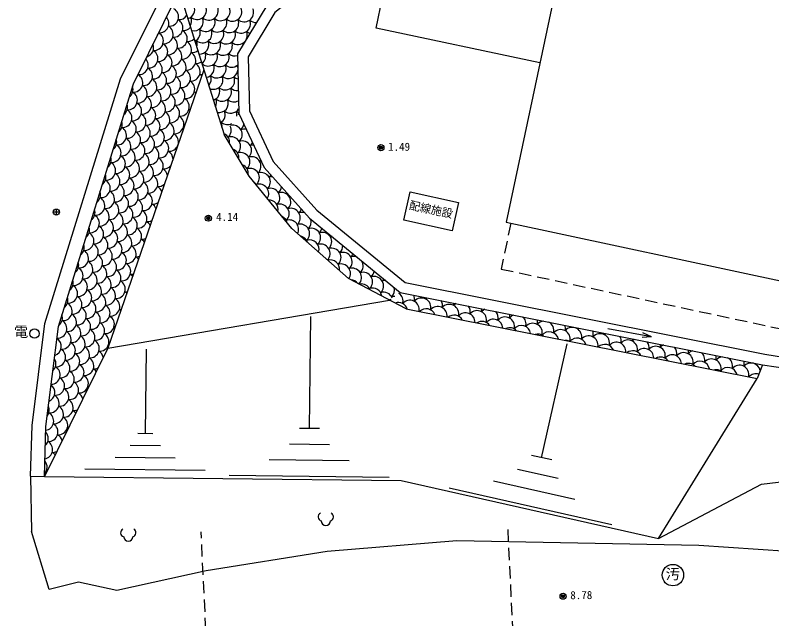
# Model space of a CAD drawing. Units: millimetres on the paper. Extents: x -297 to 277, y -210 to 190.
# Drawn here: x -131.9 to -8.6, y 10.5 to 109 of the extents above; entities that cross this region are included whole.
import ezdxf
from ezdxf.enums import TextEntityAlignment as Align

# ---------------------------------------------------------------- set-up
doc = ezdxf.new("R2010")
doc.units = ezdxf.units.MM
doc.header["$PDMODE"] = 32
doc.header["$PDSIZE"] = 1
doc.linetypes.add('DASHED2', pattern=[3, 2, -1])
for name, color, linetype in [('0-0_2001', 4, 'Continuous'), ('0-1_2003', 4, 'Continuous'), ('0-2_2004', 4, 'DASHED2'), ('0-4_11215', 4, 'Continuous')]:
    doc.layers.add(name, color=color, linetype=linetype)
doc.styles.add('ＭＳ ゴシック', font='')
doc.styles.get('ＭＳ ゴシック').set_extended_font_data('MS Gothic')

msp = doc.modelspace()

# ---------------------------------------------------------------- linework, layer by layer
at = {"layer": '0-0_2001'}
for p, q in [((-38.285, 139.42), (-51.899, 75.241)), ((-73.083, 106.895), (-70.468, 119.221)), ((-105.172, 112.926), (-97.828, 89.519)), ((-46.386, 101.233), (-73.083, 106.895)), ((-124.713, 76.887), (-125.713, 76.887)), ((-125.213, 77.387), (-125.213, 76.387)), ((-51.899, 75.241), (152.26, 31.583)), ((-116.831, 54.672), (-70.892, 62.536)), ((-68.154, 61.098), (-10.934, 49.751)), ((-83.913, 41.591), (-83.701, 59.844)), ((-28.172, 56.54), (-35.284, 57.861)), ((-28.172, 56.54), (-29.574, 57.209)), ((-28.172, 56.54), (-29.721, 56.419)), ((-110.684, 40.749), (-110.524, 54.498)), ((-46.113, 36.824), (-41.936, 55.389)), ((-10.061, 51.988), (-10.934, 49.751)), ((-10.061, 51.988), (22.141, 46.975)), ((-109.456, 40.734), (-111.911, 40.763)), ((-82.283, 41.572), (-85.542, 41.609)), ((-108.251, 38.756), (-113.162, 38.813)), ((-80.683, 38.945), (-87.203, 39.021)), ((-44.455, 36.451), (-47.77, 37.197)), ((-105.819, 36.763), (-115.64, 36.877)), ((-77.454, 36.299), (-90.492, 36.451)), ((-100.931, 34.742), (-120.573, 34.97)), ((-43.394, 33.426), (-50.024, 34.917)), ((-129.404, 33.833), (-129.259, 24.79)), ((-70.965, 33.616), (-97.042, 33.919)), ((-40.675, 30.028), (-53.936, 33.011)), ((-34.641, 25.884), (-61.164, 31.85))]:
    msp.add_line(p, q, dxfattribs=at)
at = {"layer": '0-0_2001', "linetype": 'DASHED2'}
for p, q in [((-51.103, 75.071), (-52.703, 67.588)), ((-52.703, 67.588), (150.016, 24.259))]:
    msp.add_line(p, q, dxfattribs=at)
at = {"layer": '0-0_2001'}
for points in [[(-129.404, 33.833), (-129.17, 42.077), (-127.079, 58.721), (-114.75, 98.638), (-107.055, 114.193), (-99.693, 122.499), (-25.709, 175.868)], [(-129.404, 33.833), (-127.154, 33.769), (-126.924, 41.904), (-124.871, 58.245), (-112.654, 97.802), (-105.172, 112.926), (-98.174, 120.821), (-24.392, 174.043)], [(-16.377, 172.32), (-44.055, 148.023), (-90.906, 110.6), (-95.691, 102.691), (-95.473, 92.978), (-91.344, 84.18), (-83.958, 75.914), (-69.135, 63.777), (-10.061, 51.988)], [(-42.962, 146.656), (-89.57, 109.427), (-93.93, 102.221), (-93.732, 93.387), (-89.868, 85.155), (-82.744, 77.181), (-68.364, 65.408), (-9.719, 53.704)], [(-101.151, 100.11), (-116.831, 54.672), (-127.154, 33.769)], [(-68.154, 61.098), (-77.588, 66.052), (-86.829, 74.199), (-93.795, 82.735), (-97.828, 89.519)], [(-9.719, 53.704), (22.354, 48.519), (34.197, 46.547)], [(-127.154, 33.769), (-68.966, 33.093), (-27.058, 23.666), (-10.934, 49.751)], [(-27.058, 23.666), (-10.265, 32.503), (10.171, 34.961), (15.873, 25.229), (23.018, 43.755)]]:
    msp.add_lwpolyline(points, dxfattribs=at)
msp.add_lwpolyline([(-60.68, 73.825), (-68.565, 75.567), (-67.54, 80.206), (-59.655, 78.464)], close=True, dxfattribs=at)
at = {"layer": '0-0_2001', "color": 2}
for centre, radius in [((-72.291, 87.395), 0.25), ((-72.291, 87.395), 0.2), ((-72.291, 87.395), 0.15), ((-72.291, 87.395), 0.1), ((-72.291, 87.395), 0.05), ((-72.291, 87.395), 0.02), ((-100.426, 75.892), 0.25), ((-100.426, 75.892), 0.2), ((-100.426, 75.892), 0.15), ((-100.426, 75.892), 0.1), ((-100.426, 75.892), 0.05), ((-100.426, 75.892), 0.02)]:
    msp.add_circle(centre, radius, dxfattribs=at)
at = {"layer": '0-0_2001'}
for centre, radius in [((-125.213, 76.887), 0.5), ((-128.772, 57.07), 0.75), ((-24.688, 17.665), 1.75)]:
    msp.add_circle(centre, radius, dxfattribs=at)
for centre, start, end in [((-106.82, 108.732), 265.51705, 60.15628), ((-104.178, 109.932), 285.49895, 23.12406), ((-102.26, 109.836), 228.48483, 23.12406), ((-100.341, 109.741), 228.48483, 23.12406), ((-98.423, 109.645), 228.48483, 23.12406), ((-96.504, 109.549), 228.48483, 23.12406), ((-94.586, 109.454), 228.48483, 23.12406), ((-108.409, 107.653), 265.51705, 42.17304), ((-105.231, 109.811), 265.51705, 327.45597), ((-104.693, 108.081), 327.66997, 23.12406), ((-102.774, 107.986), 255.69391, 23.12406), ((-106.116, 106.944), 265.51705, 60.15628), ((-100.856, 107.89), 228.48483, 23.12406), ((-98.937, 107.794), 228.48483, 23.12406), ((-97.019, 107.698), 228.48483, 23.12406), ((-95.1, 107.603), 228.48483, 23.12406), ((-92.667, 109.358), 228.48483, 273.01252), ((-109.295, 104.786), 265.51705, 60.15628), ((-109.998, 106.573), 322.75147, 344.60653), ((-107.705, 105.865), 265.51705, 60.15628), ((-105.412, 105.157), 265.51705, 60.15628), ((-104.527, 108.023), 265.51705, 321.09172), ((-103.289, 106.135), 296.26614, 23.12406), ((-101.37, 106.039), 228.48483, 23.12406), ((-99.452, 105.943), 228.48483, 23.12406), ((-97.533, 105.848), 228.48483, 23.12406), ((-95.615, 105.752), 337.69419, 23.12406), ((-93.182, 107.507), 228.48483, 251.82955), ((-107.001, 104.078), 265.51705, 60.15628), ((-103.823, 106.236), 265.51705, 315.16901), ((-103.803, 104.284), 343.87273, 23.12406), ((-110.884, 103.707), 285.84861, 21.50939), ((-108.591, 102.999), 265.51705, 60.15628), ((-104.708, 103.37), 265.51705, 60.15628), ((-101.885, 104.188), 267.63104, 23.12406), ((-99.966, 104.093), 228.48483, 23.12406), ((-98.048, 103.997), 228.48483, 23.12406), ((-95.615, 105.752), 228.48483, 319.95031), ((-96.129, 103.901), 18.19255, 23.12406), ((-93.696, 105.656), 228.48483, 232.40359), ((-110.18, 101.92), 265.51705, 60.15628), ((-107.887, 101.212), 265.51705, 60.15628), ((-106.298, 102.291), 265.51705, 60.15628), ((-104.004, 101.582), 265.51705, 60.15628), ((-103.119, 104.449), 265.51705, 309.55343), ((-102.399, 102.338), 307.36305, 23.12406), ((-100.481, 102.242), 231.22972, 23.12406), ((-98.562, 102.146), 228.48483, 23.12406), ((-96.129, 103.901), 228.48483, 286.78291), ((-111.769, 100.841), 265.51705, 42.53044), ((-109.476, 100.132), 265.51705, 60.15628), ((-105.594, 100.503), 265.51705, 60.15628), ((-102.415, 102.661), 265.51705, 304.1541), ((-111.065, 99.053), 265.51705, 60.15628), ((-107.183, 99.424), 265.51705, 60.15628), ((-104.89, 98.716), 265.51705, 60.15628), ((-103.3, 99.795), 265.51705, 60.15628), ((-100.995, 100.391), 278.72043, 23.12406), ((-99.077, 100.295), 228.48483, 23.12406), ((-97.158, 100.2), 228.48483, 353.31363), ((-96.644, 102.051), 228.48483, 310.2449), ((-97.158, 100.2), 9.25939, 23.12406), ((-94.725, 101.955), 228.48483, 233.16209), ((-112.654, 97.974), 265.51705, 60.15628), ((-113.358, 99.762), 321.11592, 346.24208), ((-108.772, 98.345), 265.51705, 60.15628), ((-106.479, 97.637), 265.51705, 60.15628), ((-102.597, 98.008), 44.66948, 60.15628), ((-101.711, 100.874), 265.51705, 281.41216), ((-101.51, 98.54), 319.31681, 23.12406), ((-99.591, 98.445), 247.36002, 23.12406), ((-97.673, 98.349), 228.48483, 23.12406), ((-95.24, 100.104), 228.48483, 256.46592), ((-111.95, 96.187), 265.51705, 60.15628), ((-110.361, 97.266), 265.51705, 60.15628), ((-108.068, 96.558), 265.51705, 60.15628), ((-104.186, 96.929), 265.51705, 60.15628), ((-113.54, 95.108), 265.51705, 60.15628), ((-114.244, 96.895), 307.33695, 18.3361), ((-109.657, 95.479), 265.51705, 60.15628), ((-105.775, 95.85), 265.51705, 60.15628), ((-102.597, 98.008), 265.51705, 277.25227), ((-103.482, 95.141), 48.68495, 60.15628), ((-100.106, 96.594), 289.48597, 23.12406), ((-98.187, 96.498), 228.48483, 23.12406), ((-95.754, 98.253), 228.48483, 277.35889), ((-111.247, 94.4), 265.51705, 60.15628), ((-108.953, 93.691), 265.51705, 60.15628), ((-107.364, 94.77), 265.51705, 60.15628), ((-105.071, 94.062), 265.51705, 60.15628), ((-100.62, 94.743), 333.12034, 23.12406), ((-98.702, 94.648), 260.27222, 23.12406), ((-96.269, 96.403), 228.48483, 299.14975), ((-115.129, 94.029), 307.33649, 18.33657), ((-112.836, 93.321), 265.51705, 60.15628), ((-110.543, 92.612), 265.51705, 60.15628), ((-106.66, 92.983), 265.51705, 60.15628), ((-114.425, 92.241), 265.51705, 60.15628), ((-112.132, 91.533), 265.51705, 60.15628), ((-108.249, 91.904), 265.51705, 60.15628), ((-105.956, 91.196), 265.51705, 60.15628), ((-104.367, 92.275), 52.58809, 60.15628), ((-103.482, 95.141), 265.51705, 273.2368), ((-99.216, 92.797), 300.32612, 23.12406), ((-96.783, 94.552), 228.48483, 327.27659), ((-97.298, 92.701), 354.16647, 23.12406), ((-94.864, 94.456), 228.48483, 246.62943), ((-96.186, 91.439), 57.45222, 66.11762), ((-116.014, 91.162), 307.33602, 18.33703), ((-113.721, 90.454), 265.51705, 60.15628), ((-109.839, 90.825), 265.51705, 60.15628), ((-107.546, 90.117), 265.51705, 60.15628), ((-99.731, 90.946), 351.97583, 23.12406), ((-97.298, 92.701), 228.48483, 297.35155), ((-115.31, 89.375), 265.51705, 60.15628), ((-111.428, 89.746), 265.51705, 60.15628), ((-109.135, 89.038), 265.51705, 60.15628), ((-105.252, 89.409), 56.4047, 60.15628), ((-104.367, 92.275), 265.51705, 269.33366), ((-98.249, 90.213), 313.41316, 27.03861), ((-96.451, 89.537), 313.41316, 102.9523), ((-96.186, 91.439), 313.41316, 352.83042), ((-94.653, 88.861), 74.21833, 108.05239), ((-114.606, 87.588), 265.51705, 60.15628), ((-113.017, 88.667), 265.51705, 60.15628), ((-110.724, 87.959), 265.51705, 60.15628), ((-106.842, 88.329), 342.83667, 60.15628), ((-98.514, 88.31), 352.48084, 59.9629), ((-96.716, 87.634), 313.41316, 108.05239), ((-116.196, 86.509), 265.51705, 60.15628), ((-116.899, 88.296), 307.33556, 18.3375), ((-112.313, 86.879), 265.51705, 60.15628), ((-108.431, 87.25), 265.51705, 60.15628), ((-106.842, 88.329), 265.51705, 339.08508), ((-94.918, 86.958), 313.41316, 108.05239), ((-94.653, 88.861), 313.41316, 336.06431), ((-93.12, 86.282), 87.43577, 108.05239), ((-113.902, 85.8), 265.51705, 60.15628), ((-111.609, 85.092), 265.51705, 60.15628), ((-110.02, 86.171), 265.51705, 60.15628), ((-107.727, 85.463), 1.63639, 60.15628), ((-96.981, 85.732), 352.48114, 68.98461), ((-95.183, 85.056), 313.41316, 108.05239), ((-117.785, 85.43), 307.3351, 18.33796), ((-115.492, 84.721), 265.51705, 60.15628), ((-113.198, 84.013), 265.51705, 60.15628), ((-109.316, 84.384), 265.51705, 60.15628), ((-93.385, 84.379), 313.41316, 108.05239), ((-93.12, 86.282), 313.41316, 322.84687), ((-91.587, 83.703), 99.19053, 108.05239), ((-117.081, 83.642), 265.51705, 60.15628), ((-114.788, 82.934), 265.51705, 60.15628), ((-110.905, 83.305), 265.51705, 60.15628), ((-107.727, 85.463), 265.51705, 320.28536), ((-108.612, 82.597), 10.30105, 60.15628), ((-95.448, 83.153), 352.48144, 68.98431), ((-93.65, 82.477), 313.41316, 108.05239), ((-118.67, 82.563), 307.33463, 18.33843), ((-116.377, 81.855), 265.51705, 60.15628), ((-112.495, 82.226), 265.51705, 60.15628), ((-110.201, 81.518), 265.51705, 60.15628), ((-91.852, 81.801), 313.41316, 108.05239), ((-91.587, 83.703), 313.41316, 330.71237), ((-90.054, 81.125), 87.4861, 108.05239), ((-117.966, 80.776), 265.51705, 60.15628), ((-114.084, 81.147), 265.51705, 60.15628), ((-111.791, 80.438), 265.51705, 60.15628), ((-108.612, 82.597), 265.51705, 311.62069), ((-93.915, 80.574), 20.83363, 57.59231), ((-92.117, 79.898), 327.93069, 108.05239), ((-117.262, 78.989), 265.51705, 60.15628), ((-115.673, 80.068), 265.51705, 60.15628), ((-113.38, 79.359), 265.51705, 60.15628), ((-109.498, 79.73), 17.07382, 60.15628), ((-90.319, 79.222), 313.41316, 108.05239), ((-90.054, 81.125), 313.41316, 356.07324), ((-118.851, 77.909), 265.51705, 60.15628), ((-119.555, 79.697), 307.33417, 18.33889), ((-114.969, 78.28), 265.51705, 60.15628), ((-111.087, 78.651), 265.51705, 60.15628), ((-88.521, 78.546), 313.41316, 108.05239), ((-88.256, 80.449), 313.41316, 318.62837), ((-86.722, 77.87), 102.23344, 108.05239), ((-116.558, 77.201), 265.51705, 60.15628), ((-114.265, 76.493), 265.51705, 60.15628), ((-112.676, 77.572), 265.51705, 60.15628), ((-109.498, 79.73), 265.51705, 304.84793), ((-110.383, 76.864), 22.88866, 60.15628), ((-90.583, 77.319), 346.70473, 91.72121), ((-88.785, 76.643), 313.41316, 108.05239), ((-120.441, 76.83), 307.3337, 18.33935), ((-118.147, 76.122), 265.51705, 60.15628), ((-115.854, 75.414), 265.51705, 60.15628), ((-111.972, 75.785), 265.51705, 60.15628), ((-86.987, 75.967), 313.41316, 108.05239), ((-86.722, 77.87), 313.41316, 341.3259), ((-85.189, 75.291), 71.6674, 108.05239), ((-119.737, 75.043), 265.51705, 60.15628), ((-117.444, 74.335), 265.51705, 60.15628), ((-113.561, 74.706), 265.51705, 60.15628), ((-110.383, 76.864), 265.51705, 299.03309), ((-111.268, 73.997), 28.10797, 60.15628), ((-89.05, 74.741), 12.90036, 65.52559), ((-87.252, 74.065), 332.92421, 108.05239), ((-85.189, 75.291), 313.41316, 15.84144), ((-121.326, 73.964), 307.33324, 18.33982), ((-119.033, 73.256), 265.51705, 60.15628), ((-115.15, 73.627), 265.51705, 60.15628), ((-112.857, 72.918), 265.51705, 60.15628), ((-85.454, 73.389), 313.41316, 108.05239), ((-83.656, 72.712), 313.41316, 108.05239), ((-83.391, 74.615), 313.41316, 345.52673), ((-120.622, 72.177), 265.51705, 60.15628), ((-118.329, 71.468), 265.51705, 60.15628), ((-116.74, 72.547), 265.51705, 60.15628), ((-114.447, 71.839), 265.51705, 60.15628), ((-85.719, 71.486), 16.39447, 80.81161), ((-81.858, 72.036), 313.41316, 108.05239), ((-81.593, 73.939), 313.41316, 321.80182), ((-80.06, 71.36), 97.42369, 108.05239), ((-122.211, 71.098), 307.33278, 18.34028), ((-119.918, 70.389), 265.51705, 60.15628), ((-116.036, 70.76), 265.51705, 60.15628), ((-111.268, 73.997), 265.51705, 293.81378), ((-112.153, 71.131), 32.91812, 60.15628), ((-83.921, 70.81), 342.34757, 108.05239), ((-82.123, 70.134), 316.26502, 108.05239), ((-121.507, 69.31), 265.51705, 60.15628), ((-117.625, 69.681), 265.51705, 60.15628), ((-113.743, 70.052), 265.51705, 60.15628), ((-80.325, 69.458), 313.41316, 108.05239), ((-80.06, 71.36), 313.41316, 3.95576), ((-119.214, 68.602), 265.51705, 60.15628), ((-116.921, 67.894), 265.51705, 60.15628), ((-115.332, 68.973), 265.51705, 60.15628), ((-113.039, 68.265), 37.43041, 60.15628), ((-112.153, 71.131), 265.51705, 289.00363), ((-80.59, 67.555), 352.51798, 104.68809), ((-78.527, 68.782), 313.41316, 108.05239), ((-78.262, 70.684), 313.41316, 337.23405), ((-76.729, 68.106), 68.74915, 108.05239), ((-123.096, 68.231), 307.33231, 18.34075), ((-120.803, 67.523), 265.51705, 60.15628), ((-118.51, 66.815), 265.51705, 60.15628), ((-114.628, 67.186), 265.51705, 60.15628), ((-78.792, 66.879), 325.86864, 108.05239), ((-76.729, 68.106), 313.41316, 32.6303), ((-76.464, 70.008), 313.41316, 314.03576), ((-74.931, 67.429), 107.31546, 108.05239), ((-122.393, 66.444), 265.51705, 60.15628), ((-120.099, 65.736), 265.51705, 60.15628), ((-116.217, 66.106), 265.51705, 60.15628), ((-113.039, 68.265), 265.51705, 284.49133), ((-113.924, 65.398), 41.71811, 60.15628), ((-76.994, 66.203), 316.84702, 108.05239), ((-75.196, 65.527), 313.41316, 108.05239), ((-74.931, 67.429), 313.41316, 354.06399), ((-123.982, 65.365), 307.33185, 18.34121), ((-121.689, 64.657), 265.51705, 60.15628), ((-117.806, 65.027), 265.51705, 60.15628), ((-115.513, 64.319), 265.51705, 60.15628), ((-77.259, 64.3), 37.70832, 86.87572), ((-73.398, 64.851), 313.41316, 108.05239), ((-73.133, 66.753), 313.41316, 329.28628), ((-71.6, 64.175), 86.05741, 108.05239), ((-123.278, 63.577), 265.51705, 60.15628), ((-120.985, 62.869), 265.51705, 60.15628), ((-119.396, 63.948), 265.51705, 60.15628), ((-117.102, 63.24), 265.51705, 60.15628), ((-75.461, 63.624), 21.31003, 103.27401), ((-73.663, 62.948), 9.19608, 108.05239), ((-71.6, 64.175), 313.41316, 15.32203), ((-124.867, 62.498), 307.33138, 18.34167), ((-122.574, 61.79), 265.51705, 60.15628), ((-118.692, 62.161), 265.51705, 60.15628), ((-113.924, 65.398), 265.51705, 280.20364), ((-114.809, 62.532), 45.83287, 60.15628), ((-71.865, 62.272), 22.22967, 108.05239), ((-70.067, 61.596), 89.22, 108.05239), ((-70.226, 62.359), 344.97233, 55.35649), ((-68.34, 62.724), 344.97233, 23.48816), ((-66.454, 63.089), 344.97233, 354.31023), ((-124.163, 60.711), 265.51705, 60.15628), ((-120.281, 61.082), 265.51705, 60.15628), ((-117.988, 60.374), 265.51705, 60.15628), ((-116.398, 61.453), 265.51705, 60.15628), ((-72.112, 61.994), 15.19276, 25.45112), ((-69.456, 60.599), 17.65643, 109.39108), ((-67.57, 60.964), 349.4388, 139.61156), ((-65.684, 61.329), 344.97233, 139.61156), ((-63.798, 61.694), 128.23656, 139.61156), ((-63.798, 61.694), 344.97233, 29.19204), ((-61.142, 60.299), 344.97233, 139.61156), ((-61.912, 62.059), 344.97233, 358.87013), ((-59.256, 60.664), 121.99813, 139.61156), ((-121.87, 60.003), 265.51705, 60.15628), ((-119.577, 59.295), 265.51705, 60.15628), ((-115.695, 59.665), 49.81321, 60.15628), ((-114.809, 62.532), 265.51705, 276.08888), ((-64.914, 59.569), 23.209, 134.35778), ((-63.028, 59.934), 354.17164, 139.61156), ((-59.256, 60.664), 344.97233, 35.43047), ((-56.6, 59.269), 344.97233, 139.61156), ((-57.37, 61.029), 344.97233, 3.49616), ((-54.714, 59.634), 114.93178, 139.61156), ((-54.714, 59.634), 344.97233, 42.49681), ((-125.752, 59.632), 307.33092, 18.34214), ((-123.459, 58.924), 265.51705, 60.15628), ((-121.166, 58.215), 265.51705, 60.15628), ((-117.284, 58.586), 265.51705, 60.15628), ((-60.372, 58.539), 29.15941, 128.40738), ((-58.486, 58.904), 358.94175, 139.61156), ((-53.944, 57.874), 3.78432, 139.61156), ((-52.058, 58.239), 344.97233, 139.61156), ((-52.828, 59.999), 344.97233, 8.2232), ((-50.172, 58.604), 106.38962, 139.61156), ((-50.172, 58.604), 344.97233, 51.03897), ((-48.286, 58.969), 344.97233, 13.09307), ((-125.048, 57.845), 267.55681, 60.15628), ((-122.755, 57.136), 265.51705, 60.15628), ((-118.873, 57.507), 265.51705, 60.15628), ((-116.58, 56.799), 53.68915, 60.15628), ((-115.695, 59.665), 265.51705, 272.10854), ((-55.83, 57.509), 35.69212, 121.87466), ((-51.288, 56.479), 43.14708, 114.4197), ((-49.402, 56.844), 8.73949, 139.61156), ((-47.516, 57.209), 344.97233, 139.61156), ((-45.63, 57.574), 94.04683, 139.61156), ((-45.63, 57.574), 344.97233, 63.38176), ((-46.4, 59.334), 344.97233, 345.27106), ((-43.744, 57.939), 139.26976, 139.61156), ((-43.744, 57.939), 344.97233, 18.15883), ((-41.088, 56.544), 344.97233, 139.61156), ((-41.858, 58.304), 344.97233, 349.78889), ((-39.202, 56.909), 133.93656, 139.61156), ((-124.344, 56.057), 265.51705, 60.15628), ((-120.462, 56.428), 265.51705, 60.15628), ((-118.169, 55.72), 265.51705, 60.15628), ((-46.746, 55.449), 52.31713, 105.24965), ((-44.86, 55.814), 13.85593, 139.61156), ((-42.974, 56.179), 346.05127, 139.61156), ((-39.202, 56.909), 344.97233, 23.49204), ((-36.546, 55.514), 344.97233, 139.61156), ((-37.316, 57.274), 344.97233, 354.31343), ((-34.66, 55.879), 128.23237, 139.61156), ((-125.934, 54.978), 287.74646, 57.93164), ((-123.641, 54.27), 265.51705, 60.15628), ((-122.051, 55.349), 265.51705, 60.15628), ((-119.758, 54.641), 265.51705, 60.15628), ((-42.204, 54.419), 66.65038, 90.91641), ((-40.318, 54.784), 19.19647, 138.37032), ((-38.432, 55.149), 350.77762, 139.61156), ((-33.89, 54.119), 355.51763, 139.61156), ((-34.66, 55.879), 344.97233, 29.19623), ((-32.004, 54.484), 344.97233, 139.61156), ((-32.774, 56.244), 344.97233, 358.87336), ((-30.118, 54.849), 121.99348, 139.61156), ((-30.118, 54.849), 344.97233, 35.43512), ((-125.23, 53.191), 265.51705, 60.15628), ((-121.347, 53.562), 265.51705, 60.15628), ((-117.465, 53.933), 57.48508, 60.15628), ((-116.58, 56.799), 265.51705, 268.2326), ((-35.776, 53.754), 24.84791, 132.71887), ((-29.348, 53.089), 0.30453, 139.61156), ((-27.462, 53.454), 344.97233, 139.61156), ((-28.232, 55.214), 344.97233, 3.49945), ((-25.576, 53.819), 114.92639, 139.61156), ((-25.576, 53.819), 344.97233, 42.5022), ((-23.69, 54.184), 344.97233, 8.22658), ((-122.937, 52.483), 265.51705, 60.15628), ((-120.644, 51.774), 265.51705, 60.15628), ((-119.054, 52.854), 13.10513, 60.15628), ((-31.234, 52.724), 30.94014, 126.62664), ((-26.692, 51.694), 37.68889, 119.87789), ((-24.806, 52.059), 5.17463, 139.61156), ((-22.92, 52.424), 344.97233, 139.61156), ((-21.034, 52.789), 106.38276, 139.61156), ((-21.034, 52.789), 344.97233, 51.04583), ((-19.148, 53.154), 344.97233, 13.09657), ((-16.492, 51.759), 94.03478, 139.61156), ((-16.492, 51.759), 344.97233, 63.39382), ((-17.262, 53.519), 344.97233, 345.27426), ((-14.606, 52.124), 139.2661, 139.61156), ((-126.819, 52.112), 312.30841, 33.36968), ((-124.526, 51.404), 265.51705, 60.15628), ((-122.233, 50.695), 265.51705, 60.15628), ((-22.15, 50.665), 45.51309, 112.05369), ((-20.264, 51.029), 10.17006, 139.61156), ((-18.378, 51.394), 344.97233, 139.61156), ((-13.836, 50.364), 347.39061, 139.61156), ((-14.606, 52.124), 344.97233, 18.16249), ((-11.95, 50.729), 10.79926, 139.61156), ((-12.72, 52.489), 344.97233, 349.79208), ((-10.064, 51.094), 133.93268, 139.61156), ((-126.115, 50.325), 272.09741, 60.15628), ((-123.822, 49.616), 265.51705, 60.15628), ((-119.94, 49.987), 36.09833, 60.15628), ((-119.054, 52.854), 265.51705, 294.32765), ((-17.608, 49.635), 55.49944, 102.06734), ((-15.722, 50), 15.3428, 139.61156), ((-125.411, 48.537), 265.51705, 60.15628), ((-121.529, 48.908), 265.51705, 60.15628), ((-11.18, 48.97), 70.72779, 136.80558), ((-127, 47.458), 292.82529, 52.8528), ((-123.118, 47.829), 265.51705, 60.15628), ((-120.825, 47.121), 54.84063, 60.15628), ((-119.94, 49.987), 265.51705, 271.33445), ((-126.296, 45.671), 265.51705, 60.15628), ((-124.707, 46.75), 265.51705, 60.15628), ((-122.414, 46.042), 13.33811, 60.15628), ((-124.003, 44.963), 265.51705, 60.15628), ((-127.886, 44.592), 319.84189, 25.8362), ((-125.593, 43.883), 265.51705, 60.15628), ((-122.414, 46.042), 265.51705, 294.09467), ((-123.299, 43.175), 36.26547, 60.15628), ((-127.182, 42.804), 279.00103, 60.15628), ((-124.889, 42.096), 265.51705, 60.15628), ((-126.478, 41.017), 265.51705, 60.15628), ((-128.067, 39.938), 313.37422, 43.37582), ((-124.185, 40.309), 54.9906, 60.15628), ((-123.299, 43.175), 265.51705, 271.16731), ((-127.363, 38.151), 280.87766, 60.15628), ((-125.774, 39.23), 13.56994, 60.15628), ((-125.774, 39.23), 265.51705, 293.86284), ((-126.659, 36.363), 36.43235, 60.15628), ((-128.248, 35.284), 316.03697, 40.71308), ((-127.544, 33.497), 55.14051, 60.15628), ((-126.659, 36.363), 265.51705, 271.00042)]:
    msp.add_arc(centre, 1.538, start, end, dxfattribs=at)
at = {"layer": '0-0_2001', "color": 2}
for p in [(-72.291, 87.395), (-100.426, 75.892)]:
    msp.add_point(p, dxfattribs=at)
at = {"layer": '0-1_2003'}
msp.add_lwpolyline([(27.89, 19.226), (-20.44, 22.497), (-59.913, 23.234), (-81.042, 21.509), (-100.81, 18.388), (-115.365, 15.137), (-121.591, 16.516), (-126.357, 15.325), (-129.259, 24.79)], dxfattribs=at)
at = {"layer": '0-1_2003', "color": 2}
for radius in [0.25, 0.2, 0.15, 0.1, 0.05, 0.02]:
    msp.add_circle((-42.589, 14.221), radius, dxfattribs=at)
msp.add_point((-42.589, 14.221), dxfattribs=at)
at = {"layer": '0-2_2004'}
for p, q in [((-41.235, -186.625), (-51.607, 25.937)), ((-91.176, -189.062), (-101.608, 24.734))]:
    msp.add_line(p, q, dxfattribs=at)
at = {"layer": '0-4_11215'}
for centre, radius, start, end in [((-81.86, 27.168), 0.67, 116.08703, 255.33416), ((-80.699, 27.168), 0.67, 284.66584, 63.91297), ((-81.28, 26.52), 0.75, 180, 0), ((-114.057, 24.581), 0.67, 116.08703, 255.33416), ((-112.897, 24.581), 0.67, 284.66584, 63.91297), ((-113.477, 23.933), 0.75, 180, 0)]:
    msp.add_arc(centre, radius, start, end, dxfattribs=at)

# ---------------------------------------------------------------- texts
at = {"layer": '0-0_2001', "style": 'ＭＳ ゴシック'}
for s, p in [('1.49', (-71.126, 86.491)), ('4.14', (-99.156, 75.057))]:
    msp.add_text(s, height=1.32, dxfattribs=at).set_placement(p, align=Align.BOTTOM_LEFT)
msp.add_text('配線施設', height=1.32, rotation=348.088, dxfattribs=at).set_placement((-67.868, 77.013), align=Align.BOTTOM_LEFT)
at = {"layer": '0-1_2003', "color": 3, "style": 'ＭＳ ゴシック'}
msp.add_text('電', height=1.686, rotation=0.38, dxfattribs=at).set_placement((-132.089, 56.012), align=Align.BOTTOM_LEFT)
at = {"layer": '0-1_2003', "style": 'ＭＳ ゴシック'}
for s, height, p in [('汚', 1.686, (-25.846, 16.487)), ('8.78', 1.32, (-41.417, 13.342))]:
    msp.add_text(s, height=height, rotation=0.38, dxfattribs=at).set_placement(p, align=Align.BOTTOM_LEFT)

doc.saveas('drawing.dxf')
